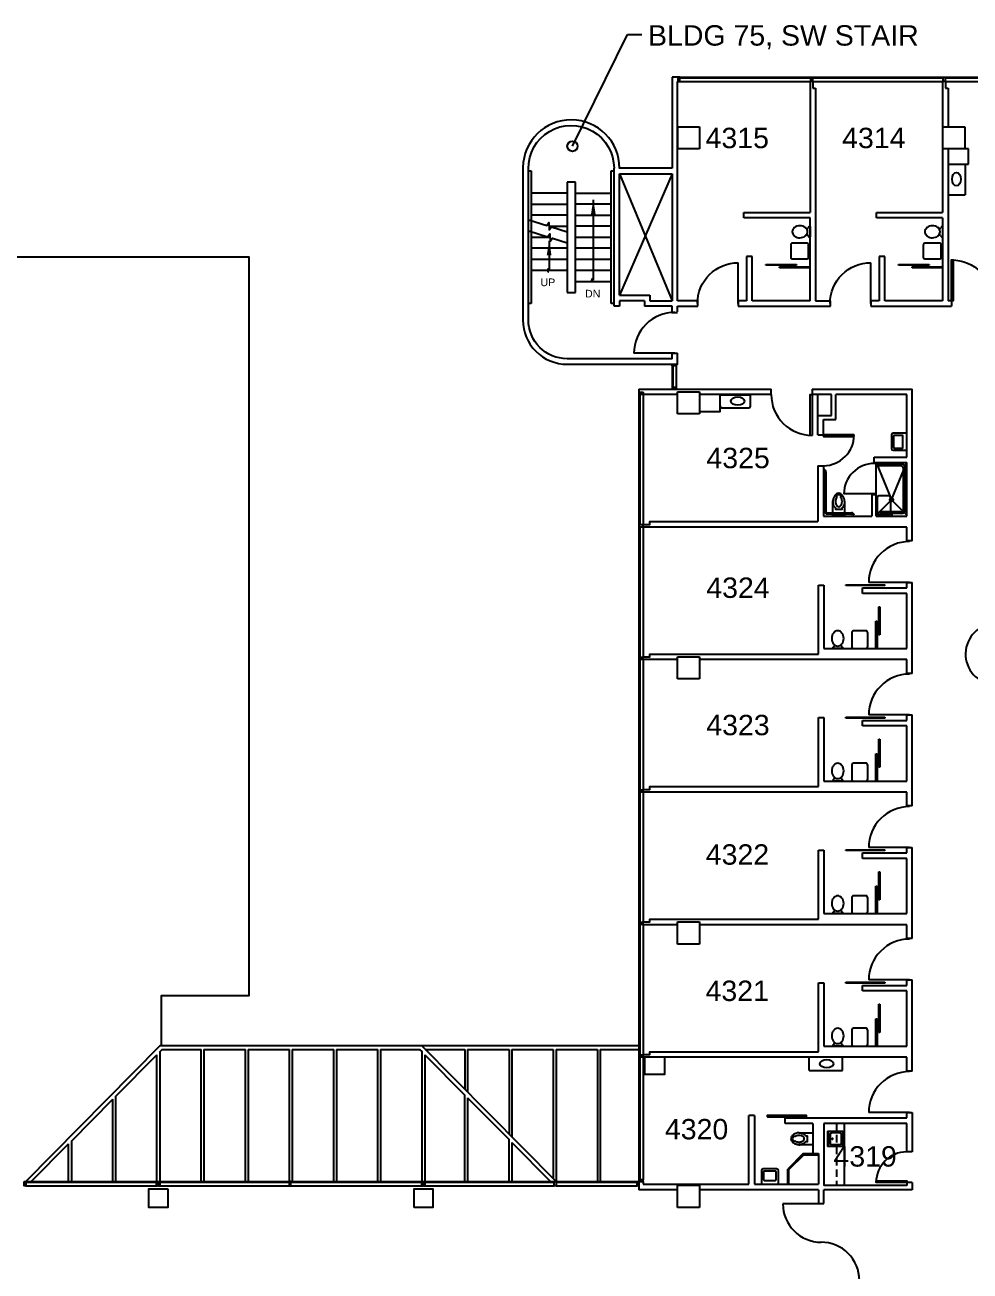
# Model space of a CAD drawing. Extents: x 338 to 7662, y 1527 to 4803.
# Drawn here: x 3878 to 4990, y 3336 to 4803 of the extents above; entities that cross this region are included whole.
import ezdxf

# ---------------------------------------------------------------- set-up
doc = ezdxf.new("R2010")
doc.units = 0
doc.header["$LTSCALE"] = 96
doc.header["$MEASUREMENT"] = 0
doc.linetypes.add('HIDDEN2', pattern=[0.1875, 0.125, -0.0625])
doc.layers.get('0').update_dxf_attribs({"linetype": 'CONTINUOUS'})
for name, color, linetype in [('A-ANNO-TEXT', 4, 'CONTINUOUS'), ('A-ANNO-TEXT-STAIR', 4, 'CONTINUOUS'), ('A-ANNO-TX192', 4, 'CONTINUOUS'), ('A-COLS', 5, 'CONTINUOUS'), ('A-DOOR', 2, 'CONTINUOUS'), ('A-FLOR-CASE', 3, 'CONTINUOUS'), ('A-FLOR-CASE-UPPR', 3, 'HIDDEN2'), ('A-FLOR-PFIX', 2, 'CONTINUOUS'), ('A-FLOR-STRS', 2, 'CONTINUOUS'), ('A-GLAZ', 2, 'CONTINUOUS'), ('A-GLAZ-SILL', 1, 'CONTINUOUS'), ('A-ROOF-LEVL-FINE', 1, 'CONTINUOUS'), ('A-ROOF-LEVL-MED', 2, 'CONTINUOUS'), ('A-SHFT', 1, 'CONTINUOUS'), ('A-WALL-FULL', 6, 'CONTINUOUS')]:
    doc.layers.add(name, color=color, linetype=linetype)
doc.styles.add('ARIAL', font='arial.ttf')
doc.styles.get("Standard").update_dxf_attribs({"font": 'SIMPLEX'})
doc.dimstyles.new('DIM-96', dxfattribs={"dimscale": 96, "dimtxt": 0.18, "dimasz": 0.18, "dimexe": 0.18, "dimexo": 0.0625, "dimgap": 0.09, "dimtad": 0, "dimtih": 1, "dimtoh": 1, "dimdec": 4, "dimzin": 0, "dimdsep": 46, "dimlunit": 4, "dimtxsty": 'Standard', "dimcen": 0.09, "dimadec": 0, "dimazin": 0, "dimtfac": 1, "dimtdec": 4, "dimtofl": 0, "dimtmove": 2, "dimatfit": 3, "dimfxl": 1, "dimtolj": 1, "dimtzin": 0, "dimarcsym": 0})
doc.dimstyles.new('DIM1-4', dxfattribs={"dimscale": 48, "dimtxt": 0.09375, "dimasz": 0.125, "dimexe": 0.125, "dimexo": 0.09375, "dimgap": 0.046875, "dimtad": 1, "dimdec": 4, "dimzin": 7, "dimdsep": 46, "dimlunit": 4, "dimtxsty": 'Standard', "dimblk": 'TICK', "dimcen": 2.25, "dimdle": 1.5, "dimadec": 0, "dimazin": 0, "dimtfac": 1, "dimtdec": 4, "dimtix": 1, "dimtofl": 0, "dimtmove": 2, "dimatfit": 3, "dimldrblk": 'TICK', "dimfxl": 1, "dimtolj": 1, "dimtzin": 0, "dimarcsym": 0})

# ---------------------------------------------------------------- blocks, each defined once
blk = doc.blocks.new('SHOWERHEAD')
for p, q in [((1.9, 0.5), (0, 0.5)), ((1.9, -0.5), (0, -0.5))]:
    blk.add_line(p, q)
at = {"flags": 128}
blk.add_lwpolyline([(1, 0), (4, -1.7), (4, 1.7)], close=True, dxfattribs=at)
blk = doc.blocks.new('TOILET1')
for p, q in [((6.5, -1.5), (6.5, 0)), ((8, -1.5), (8, 0)), ((1.5, -4.5), (1.5, -33)), ((3, -4.5), (3, -33)), ((51, -1.5), (4.5, -1.5)), ((51, -3), (4.5, -3))]:
    blk.add_line(p, q)
at = {"linetype": 'Continuous'}
for p, q in [((21.1, -20.5), (21.1, -20.5)), ((23.8, -21.6), (23.8, -21.6))]:
    blk.add_line(p, q, dxfattribs=at)
for points in [[(16.4, -24.9, -0.022673), (14.9, -25), (0, -25), (0, -21), (0, -18), (0, -15), (0, -11), (14.9, -11)], [(16.2, -24.9, -0.074934), (12.6, -24.4, -0.085426), (9.7, -22.9, -0.066386), (8.3, -21.6), (6.7, -21.6), (6.7, -14.6), (8.3, -14.6, -0.066386), (9.7, -13.2, -0.085426), (12.6, -11.7, -0.111314), (18, -11.3)], [(23.7, -14, -0.562484), (23.5, -14.8), (21.3, -15.6, -0.238976), (20.9, -15.5, 0.08035), (19, -14.6, 0.074934), (16.2, -14.2, 0.074934), (13.4, -14.6, 0.085426), (11.5, -15.6, 0.066386), (10.6, -16.4, 0.330534), (10.6, -19.7, 0.066386), (11.5, -20.5, 0.085426), (13.4, -21.5, 0.074934), (16.2, -21.9, 0.074934), (19, -21.5, 0.08035), (20.9, -20.6, -0.238976), (21.3, -20.5), (23.5, -21.3, -0.549653), (23.7, -22.1)], [(25.8, -18, 0.143932), (25, -15.5, 0.107177), (22.6, -13.1, 0.077997), (19.2, -11.6, 0.065232), (14.9, -11)], [(22.7, -21, 0.063273), (23.8, -19.7, 0.143932), (24.2, -18)], [(24.2, -18, 0.143932), (23.8, -16.3, 0.059203), (22.8, -15.1)], [(23.7, -22, 0.06085), (25, -20.5, 0.143932), (25.8, -18)]]:
    blk.add_lwpolyline(points, format="xyb", dxfattribs=at)
for centre, radius, start, end in [((51, 0), 1.5, 270, 0), ((51, 0), 3, 270, 0), ((4.5, -4.5), 3, 90, 180), ((4.5, -4.5), 1.5, 90, 180), ((0, -33), 1.5, 270, 0), ((0, -33), 3, 270, 0)]:
    blk.add_arc(centre, radius, start, end)
for centre, radius, start, end in [((16.2, -12.6), 12.4, 270, 287.1416), ((17, -15.3), 9.56, 287.1416, 306.6725), ((18.3, -17), 7.43, 306.6725, 316.5742)]:
    blk.add_arc(centre, radius, start, end, dxfattribs=at)
blk = doc.blocks.new('LAV')
for p, q in [((-18, -10), (-18, -26)), ((0, -8), (-16, -8)), ((-15.5, -11.5), (-15.5, -24.5)), ((-5.5, -10.5), (-14.5, -10.5)), ((-4.5, -24.5), (-4.5, -11.5)), ((0, -28), (0, -8)), ((-16, -28), (0, -28)), ((-14.5, -25.5), (-5.5, -25.5))]:
    blk.add_line(p, q)
for centre, radius, start, end in [((-16, -10), 2, 90, 180), ((-14.5, -11.5), 1, 90, 180), ((-5.5, -11.5), 1, 0, 90), ((-16, -26), 2, 180, 270), ((-14.5, -24.5), 1, 180, 270), ((-5.5, -24.5), 1, 270, 0)]:
    blk.add_arc(centre, radius, start, end)
blk = doc.blocks.new('A$C28ED7DE1')
blk.add_lwpolyline([(32.6, 0), (32.6, 36), (34.6, 36), (34.6, 0)], close=True)
blk.add_arc((35.9, 35.9), 36.1, 92.1071, 264.7095)
blk = doc.blocks.new('SINK4')
at = {"linetype": 'Continuous'}
for points in [[(20.1, 0), (20.1, 20), (0, 20), (0, 0)], [(20.1, 1), (0, 1)], [(20.1, 0), (0, 0)]]:
    blk.add_lwpolyline(points, dxfattribs=at)
blk.add_lwpolyline([(4, 4), (16.1, 4, 0.414214), (18.1, 6), (18.1, 16, 0.414214), (16.1, 18), (4, 18, 0.414214), (2, 16), (2, 6, 0.414214)], format="xyb", close=True, dxfattribs=at)
for radius in [0.625, 0.5]:
    blk.add_circle((9.9, 6.9), radius)
blk = doc.blocks.new('endglaz')
blk.add_line((0, -4), (154, -4))
blk.add_lwpolyline([(156, -5), (156, 0), (154, 0), (154, -5)], close=True)
at = {"layer": 'A-GLAZ-SILL'}
for p, q in [((0, 0), (154, 0)), ((0, -5), (154, -5))]:
    blk.add_line(p, q, dxfattribs=at)
blk = doc.blocks.new('TICK')
at = {"linetype": 'Continuous'}
blk.add_line((0.99, 0), (-0.99, 0), dxfattribs=at)
at = {"color": 11}
blk.add_line((-0.22, -0.22), (0.22, 0.22), dxfattribs=at)
blk = doc.blocks.new('*U37')
for p, q in [((0, 0), (0, 6)), ((48, 0), (48, 6))]:
    blk.add_line(p, q)
blk.add_lwpolyline([(0, 0), (0, -48), (1.75, -48), (1.75, 0)], close=True)
blk.add_arc((0, 0), 48, 270, 0)

msp = doc.modelspace()

# ---------------------------------------------------------------- linework, layer by layer
at = {"layer": 'A-ANNO-TEXT', "linetype": 'Continuous'}
for points in [[(4470.88266, 4573.38226), (4492.00766, 4566.88226), (4494.65332, 4570.3801), (4495.09668, 4561.6199), (4497.74234, 4565.11774), (4516, 4559.5)], [(4470.88394, 4560.38641), (4493.12827, 4553.50674), (4495.77899, 4557.00076), (4496.20967, 4548.23992), (4498.86039, 4551.73393), (4516, 4546.43304)]]:
    msp.add_lwpolyline(points, dxfattribs=at)
at = {"layer": 'A-ANNO-TEXT', "const_width": 3}
for points in [[(4494.875, 4515.5, 1), (4494.875, 4512.5, 1)], [(4546.875, 4504, 1), (4546.875, 4501, 1)]]:
    msp.add_lwpolyline(points, format="xyb", dxfattribs=at)
at = {"layer": 'A-COLS'}
for p, q in [((4646, 4683), (4672, 4683)), ((4646, 4683), (4646, 4657)), ((4672, 4683), (4672, 4657)), ((4958, 4683), (4958, 4657)), ((4958, 4683), (4984, 4683)), ((4984, 4683), (4984, 4657)), ((4672, 4657), (4646, 4657)), ((4984, 4657), (4958, 4657)), ((4646, 4345), (4646, 4371)), ((4646, 4371), (4672, 4371)), ((4672, 4371), (4672, 4345)), ((4672, 4345), (4646, 4345)), ((4646, 4033), (4646, 4059)), ((4646, 4059), (4672, 4059)), ((4672, 4059), (4672, 4033)), ((4672, 4033), (4646, 4033)), ((4646, 3747), (4672, 3747)), ((4646, 3721), (4646, 3747)), ((4672, 3747), (4672, 3721)), ((4672, 3721), (4646, 3721)), ((4646, 3437), (4672, 3437)), ((4646, 3411), (4646, 3437)), ((4672, 3437), (4672, 3411)), ((4672, 3411), (4646, 3411))]:
    msp.add_line(p, q, dxfattribs=at)
for points in [[(4046, 3433), (4046, 3411), (4024, 3411), (4024, 3433)], [(4336, 3411), (4336, 3433), (4358, 3433), (4358, 3411)]]:
    msp.add_lwpolyline(points, close=True, dxfattribs=at)
at = {"layer": 'A-DOOR'}
for p, q in [((4717.5, 4475), (4717.5, 4523)), ((4750, 4521), (4786, 4521)), ((4750, 4520), (4750, 4521)), ((4786, 4520), (4750, 4520)), ((4786, 4521), (4786, 4520)), ((4873.5, 4475), (4873.5, 4523)), ((4906, 4520), (4906, 4521)), ((4906, 4521), (4942, 4521)), ((4942, 4520), (4906, 4520)), ((4942, 4521), (4942, 4520)), ((4766, 4517), (4766, 4518)), ((4766, 4518), (4802, 4518)), ((4802, 4517), (4766, 4517)), ((4922, 4518), (4958, 4518)), ((4922, 4517), (4922, 4518)), ((4958, 4517), (4922, 4517)), ((4642.75, 4416.5), (4594.75, 4416.5)), ((4844, 4143), (4844, 4144)), ((4844, 4144), (4890, 4144)), ((4890, 4143), (4844, 4143)), ((4919, 4146.75), (4871, 4146.75)), ((4890, 4144), (4890, 4143)), ((4882.739, 4118), (4884, 4118)), ((4882.739, 4084.9944), (4882.739, 4118)), ((4884, 4118), (4884, 4085)), ((4879.47417, 4101), (4881, 4101)), ((4879.47417, 4068.75), (4879.47417, 4101)), ((4881, 4101), (4881, 4068.75)), ((4884, 4085), (4882.739, 4084.9944)), ((4881, 4068.75), (4879.47417, 4068.75)), ((4919, 3990.75), (4871, 3990.75)), ((4844, 3987), (4844, 3988)), ((4844, 3988), (4890, 3988)), ((4890, 3987), (4844, 3987)), ((4890, 3988), (4890, 3987)), ((4882.739, 3962), (4884, 3962)), ((4882.739, 3928.9944), (4882.739, 3962)), ((4884, 3962), (4884, 3929)), ((4879.47417, 3945), (4881, 3945)), ((4879.47417, 3912.75), (4879.47417, 3945)), ((4881, 3945), (4881, 3912.75)), ((4884, 3929), (4882.739, 3928.9944)), ((4881, 3912.75), (4879.47417, 3912.75)), ((4844, 3831), (4844, 3832)), ((4844, 3832), (4890, 3832)), ((4890, 3831), (4844, 3831)), ((4919, 3834.75), (4871, 3834.75)), ((4890, 3832), (4890, 3831)), ((4882.739, 3806), (4884, 3806)), ((4882.739, 3772.9944), (4882.739, 3806)), ((4884, 3806), (4884, 3773)), ((4879.47417, 3789), (4881, 3789)), ((4879.47417, 3756.75), (4879.47417, 3789)), ((4881, 3789), (4881, 3756.75)), ((4884, 3773), (4882.739, 3772.9944)), ((4881, 3756.75), (4879.47417, 3756.75)), ((4844, 3675), (4844, 3676)), ((4844, 3676), (4890, 3676)), ((4890, 3675), (4844, 3675)), ((4919, 3678.75), (4871, 3678.75)), ((4890, 3676), (4890, 3675)), ((4882.739, 3650), (4884, 3650)), ((4882.739, 3616.9944), (4882.739, 3650)), ((4884, 3650), (4884, 3617)), ((4879.47417, 3633), (4881, 3633)), ((4879.47417, 3600.75), (4879.47417, 3633)), ((4881, 3633), (4881, 3600.75)), ((4884, 3617), (4882.739, 3616.9944)), ((4881, 3600.75), (4879.47417, 3600.75)), ((4919, 3522.75), (4871, 3522.75)), ((4815, 3415), (4770, 3415))]:
    msp.add_line(p, q, dxfattribs=at)
for points in [[(4802.25, 4319.75), (4802.25, 4367.75), (4804.25, 4367.75), (4804.25, 4319.75)], [(4853.75, 4320.3125), (4817.75, 4320.3125), (4817.75, 4318.3125), (4853.75, 4318.3125)]]:
    msp.add_lwpolyline(points, dxfattribs=at)
for points in [[(4751.6115, 3517.50113), (4797.6115, 3517.50113), (4797.6115, 3519.00113), (4751.6115, 3519.00113)], [(4915.75, 3440.25), (4879.75, 3440.25), (4879.75, 3442.25), (4915.75, 3442.25)]]:
    msp.add_lwpolyline(points, close=True, dxfattribs=at)
for centre, radius, start, end in [((4817.48214, 4320.2669), 36.26789, 270.42317439, 0.07203237), ((4915.75, 3440.25), 36, 90, 180)]:
    msp.add_arc(centre, radius, start, end, dxfattribs=at)
at = {"layer": 'A-DOOR', "extrusion": (0, 0, -1)}
for centre in [(4717.5, 4475), (4873.5, 4475)]:
    msp.add_ellipse(centre, major_axis=(-33.94113, 33.94113), ratio=1, start_param=5.4977871438, end_param=7.0685834706, dxfattribs=at)
at = {"layer": 'A-DOOR'}
for centre, major_axis, start_param, end_param in [((4642.75, 4416.5), (33.94113, 33.94113), 0.7853981634, 2.3561944902), ((4804.25, 4367.75), (33.94113, 33.94113), 2.3561944902, 3.926990817), ((4919, 4146.75), (33.94113, 33.94113), 0.7853981634, 2.3561944902), ((4919, 3990.75), (33.94113, 33.94113), 0.7853981634, 2.3561944902), ((4919, 3834.75), (33.94113, 33.94113), 0.7853981634, 2.3561944902), ((4919, 3678.75), (33.94113, 33.94113), 0.7853981634, 2.3561944902), ((4919, 3522.75), (33.94113, 33.94113), 0.7853981634, 2.3561944902), ((4815, 3415), (31.81981, 31.81981), 2.3561944902, 3.926990817), ((4815, 3325), (31.81981, 31.81981), 5.4977871438, 7.0685834706)]:
    msp.add_ellipse(centre, major_axis=major_axis, ratio=1, start_param=start_param, end_param=end_param, dxfattribs=at)
at = {"layer": 'A-FLOR-CASE'}
for p, q in [((4988.5, 4657), (4964.5, 4657)), ((4988.5, 4639), (4988.5, 4657)), ((4964.5, 4639), (4988.5, 4639)), ((4984.5, 4639), (4984.5, 4603)), ((4964.5, 4603), (4984.5, 4603)), ((4732, 4367), (4696, 4367)), ((4732, 4354.25), (4732, 4367.75)), ((4811.25, 4343.3125), (4811.25, 4367.75)), ((4698, 4352.25), (4730, 4352.25)), ((4800.77505, 3572.25), (4800.77505, 3587.75)), ((4840.02505, 3572.25), (4840.02505, 3587.75)), ((4800.77505, 3572.25), (4840.02505, 3572.25)), ((4842.25, 3509.75), (4842.25, 3436.75))]:
    msp.add_line(p, q, dxfattribs=at)
for points in [[(4672, 4347.75), (4696, 4347.75), (4696, 4367.75), (4672, 4367.75)], [(4607, 3567.75), (4631, 3567.75), (4631, 3587.75), (4607, 3587.75)]]:
    msp.add_lwpolyline(points, close=True, dxfattribs=at)
for centre, start, end in [((4698, 4354.25), 180, 270), ((4730, 4354.25), 270, 0)]:
    msp.add_arc(centre, 2, start, end, dxfattribs=at)
at = {"layer": 'A-FLOR-CASE-UPPR', "ltscale": 0.75}
msp.add_line((4833.25, 3509.75), (4833.25, 3436.75), dxfattribs=at)
at = {"layer": 'A-FLOR-PFIX'}
for p, q in [((4802, 4565.5), (4802, 4553.5)), ((4958, 4565.5), (4958, 4553.5)), ((4779.25, 4544.25), (4779.25, 4529.25)), ((4797.625, 4546.125), (4781.875, 4546.125)), ((4800.25, 4529.25), (4800.25, 4544.25)), ((4935.25, 4544.25), (4935.25, 4529.25)), ((4953.625, 4546.125), (4937.875, 4546.125)), ((4956.25, 4529.25), (4956.25, 4544.25)), ((4781.875, 4527.375), (4797.625, 4527.375)), ((4937.875, 4527.375), (4953.625, 4527.375)), ((4877.75, 4286.75), (4877.75, 4287.75)), ((4879.75, 4286.75), (4877.75, 4286.75)), ((4879.75, 4287.75), (4897.75, 4243.75)), ((4879.75, 4249.75), (4879.75, 4287.75)), ((4909.75, 4285.75), (4883.35173, 4285.75)), ((4908.75, 4283.75), (4883.35173, 4283.75)), ((4897.75, 4243.75), (4915.75, 4287.75)), ((4911.75, 4232.75), (4911.75, 4280.75)), ((4913.75, 4231.75), (4913.75, 4281.75)), ((4879.75, 4250.75), (4841.75, 4250.75)), ((4877.75, 4250.75), (4877.75, 4249.75)), ((4897.75, 4243.75), (4879.75, 4225.75)), ((4880.75, 4246.52421), (4880.75, 4228.75)), ((4894.75, 4248.52421), (4882.75, 4248.52421)), ((4896.75, 4246.52421), (4896.75, 4228.75)), ((4897.75, 4243.75), (4915.75, 4225.75)), ((4882.75, 4226.75), (4894.75, 4226.75)), ((4908.75, 4229.75), (4885.72031, 4229.75)), ((4909.75, 4227.75), (4885.72031, 4227.75)), ((4851.125, 4087.125), (4851.125, 4071.375)), ((4868, 4089.75), (4853, 4089.75)), ((4869.875, 4071.375), (4869.875, 4087.125)), ((4840.5, 4068.75), (4828.5, 4068.75)), ((4853, 4068.75), (4868, 4068.75)), ((4868, 3933.75), (4853, 3933.75)), ((4851.125, 3931.125), (4851.125, 3915.375)), ((4869.875, 3915.375), (4869.875, 3931.125)), ((4840.5, 3912.75), (4828.5, 3912.75)), ((4853, 3912.75), (4868, 3912.75)), ((4851.125, 3775.125), (4851.125, 3759.375)), ((4868, 3777.75), (4853, 3777.75)), ((4869.875, 3759.375), (4869.875, 3775.125)), ((4840.5, 3756.75), (4828.5, 3756.75)), ((4853, 3756.75), (4868, 3756.75)), ((4851.125, 3619.125), (4851.125, 3603.375)), ((4868, 3621.75), (4853, 3621.75)), ((4869.875, 3603.375), (4869.875, 3619.125)), ((4840.5, 3600.75), (4828.5, 3600.75)), ((4853, 3600.75), (4868, 3600.75)), ((4793.97019, 3474.25), (4775.75, 3456.02981)), ((4794.49251, 3472.989), (4777.011, 3455.50749)), ((4793.97019, 3474.25), (4811.75, 3474.25)), ((4794.49251, 3472.989), (4811.75, 3472.989)), ((4775.75, 3438.25), (4775.75, 3456.02981)), ((4777.011, 3438.25), (4777.011, 3455.50749))]:
    msp.add_line(p, q, dxfattribs=at)
for points in [[(4781.50194, 3495.77397, 0.06085), (4780.23452, 3494.24876, 0.143932), (4779.5, 3491.75)], [(4779.5, 3491.75, 0.143932), (4780.23452, 3489.25124, 0.107177), (4782.68521, 3486.80025, 0.077997), (4786.03752, 3485.3183, 0.065232), (4790.375, 3484.75)], [(4782.57799, 3494.72649, 0.063273), (4781.49591, 3493.43704, 0.143932), (4781, 3491.75)], [(4781, 3491.75, 0.143932), (4781.49591, 3490.06296, 0.059203), (4782.49906, 3488.84768)], [(4781.52762, 3487.7585, -0.562484), (4781.72047, 3488.59104), (4783.94963, 3489.32584, -0.238976), (4784.39664, 3489.25794, 0.08035), (4786.2738, 3488.32899, 0.074934), (4789.03879, 3487.91227, 0.074934), (4791.80378, 3488.32899, 0.085426), (4793.78781, 3489.33586, 0.066386), (4794.62573, 3490.15266, 0.330534), (4794.62573, 3493.44754, 0.066386), (4793.78781, 3494.26434, 0.085426), (4791.80378, 3495.2712, 0.074934), (4789.03879, 3495.68793, 0.074934), (4786.2738, 3495.2712, 0.08035), (4784.39664, 3494.34225, -0.238976), (4783.94963, 3494.27436), (4781.74651, 3495.00058, -0.549653), (4781.5399, 3495.81915)], [(4789.03879, 3498.68793, -0.074934), (4792.68799, 3498.13794, -0.085426), (4795.57953, 3496.67053, -0.066386), (4796.9854, 3495.3001), (4798.53879, 3495.3001), (4798.53879, 3488.3001), (4796.9854, 3488.3001, -0.066386), (4795.57953, 3486.92967, -0.085426), (4792.68799, 3485.46226, -0.111314), (4787.25894, 3485.04087)], [(4788.8504, 3498.68083, -0.022673), (4790.375, 3498.75), (4805.25, 3498.75), (4805.25, 3484.75), (4790.375, 3484.75)]]:
    msp.add_lwpolyline(points, format="xyb", dxfattribs=at)
for centre, radius in [((4883.35173, 4284.75), 1), ((4897.75, 4243.75), 2), ((4885.72031, 4228.75), 1)]:
    msp.add_circle(centre, radius, dxfattribs=at)
for centre, radius, start, end in [((4786.61308, 4559.5), 5.61308, 152.21665329, 207.78334671), ((4788.24574, 4558.6398), 7.45848, 128.17371132, 152.21665329), ((4789.30763, 4557.28911), 9.17661, 108.03764803, 128.17371132), ((4790, 4555.16295), 11.41267, 71.96235197, 108.03764803), ((4790.69237, 4557.28911), 9.17661, 51.82628868, 71.96235197), ((4791.75426, 4558.6398), 7.45848, 27.78334671, 51.82628868), ((4798.30469, 4565.19531), 1.83236, 224.34401739, 337.69959954), ((4793.38692, 4559.5), 5.61308, 332.21665329, 27.78333614), ((4801.5, 4564), 1.58114, 71.56505118, 161.56505118), ((4942.61308, 4559.5), 5.61308, 152.21665329, 207.78334671), ((4944.24574, 4558.6398), 7.45848, 128.17371132, 152.21665329), ((4945.30763, 4557.28911), 9.17661, 108.03764803, 128.17371132), ((4946, 4555.16295), 11.41267, 71.96235197, 108.03764803), ((4946.69237, 4557.28911), 9.17661, 51.82628868, 71.96235197), ((4947.75426, 4558.6398), 7.45848, 27.78334671, 51.82628868), ((4954.30469, 4565.19531), 1.83236, 224.34401739, 337.69959954), ((4949.38692, 4559.5), 5.61308, 332.21665329, 27.78333614), ((4957.5, 4564), 1.58114, 71.56505118, 161.56505118), ((4788.24574, 4560.3602), 7.45848, 207.78334671, 231.82628868), ((4789.87768, 4562.43599), 10.09896, 231.82628868, 251.96235197), ((4789.4408, 4561.0944), 8.68803, 251.96235197, 273.69039014), ((4790, 4563.83705), 11.41267, 270, 288.03764803), ((4790.69237, 4561.71089), 9.17661, 288.03764803, 308.17371132), ((4791.75426, 4560.3602), 7.45848, 308.17371132, 332.21665329), ((4798.33348, 4553.83348), 1.79486, 21.79875016, 138.25712795), ((4801.5, 4555), 1.58114, 198.43494882, 288.43494882), ((4944.24574, 4560.3602), 7.45848, 207.78334671, 231.82628868), ((4945.87768, 4562.43599), 10.09896, 231.82628868, 251.96235197), ((4945.4408, 4561.0944), 8.68803, 251.96235197, 273.69039014), ((4946, 4563.83705), 11.41267, 270, 288.03764803), ((4946.69237, 4561.71089), 9.17661, 288.03764803, 308.17371132), ((4947.75426, 4560.3602), 7.45848, 308.17371132, 332.21665329), ((4954.33348, 4553.83348), 1.79486, 21.79875016, 138.25712795), ((4957.5, 4555), 1.58114, 198.43494882, 288.43494882), ((4877.75, 4250.75), 36, 90, 180), ((4908.75, 4280.75), 3, 0, 90), ((4909.75, 4281.75), 4, 0, 90), ((4882.75, 4246.52421), 2, 90, 180), ((4894.75, 4246.52421), 2, 0, 90), ((4882.75, 4228.75), 2, 180, 270), ((4894.75, 4228.75), 2, 270, 0), ((4908.75, 4232.75), 3, 270, 0), ((4909.75, 4231.75), 4, 270, 0), ((4836.0944, 4081.3092), 8.68803, 161.96235197, 183.69039014), ((4838.83705, 4080.75), 11.41267, 180, 198.03764803), ((4837.43599, 4080.87232), 10.09896, 141.82628868, 161.96235197), ((4835.3602, 4082.50426), 7.45848, 117.78334671, 141.82628868), ((4834.5, 4084.13692), 5.61308, 62.21665329, 117.78334671), ((4833.6398, 4082.50426), 7.45848, 38.17371132, 62.21665329), ((4832.28911, 4081.44237), 9.17661, 18.03764803, 38.17371132), ((4830.16295, 4080.75), 11.41267, 341.96235197, 18.03761052), ((4836.71089, 4080.05763), 9.17661, 198.03764803, 218.17371132), ((4830, 4069.25), 1.58114, 108.43494882, 198.43494882), ((4835.3602, 4078.99574), 7.45848, 218.17371132, 242.21665329), ((4828.83348, 4072.41652), 1.79486, 291.79875016, 48.25712795), ((4834.5, 4077.36308), 5.61308, 242.21665329, 297.78334671), ((4833.6398, 4078.99574), 7.45848, 297.78334671, 321.82628868), ((4840.19531, 4072.44531), 1.83236, 134.34401739, 247.69959954), ((4839, 4069.25), 1.58114, 341.56505118, 71.56505118), ((4832.28911, 4080.05763), 9.17661, 321.82628868, 341.96235197), ((4835.3602, 3926.50426), 7.45848, 117.78334671, 141.82628868), ((4834.5, 3928.13692), 5.61308, 62.21665329, 117.78334671), ((4833.6398, 3926.50426), 7.45848, 38.17371132, 62.21665329), ((4836.0944, 3925.3092), 8.68803, 161.96235197, 183.69039014), ((4838.83705, 3924.75), 11.41267, 180, 198.03764803), ((4837.43599, 3924.87232), 10.09896, 141.82628868, 161.96235197), ((4836.71089, 3924.05763), 9.17661, 198.03764803, 218.17371132), ((4835.3602, 3922.99574), 7.45848, 218.17371132, 242.21665329), ((4828.83348, 3916.41652), 1.79486, 291.79875016, 48.25712795), ((4833.6398, 3922.99574), 7.45848, 297.78334671, 321.82628868), ((4840.19531, 3916.44531), 1.83236, 134.34401739, 247.69959954), ((4832.28911, 3925.44237), 9.17661, 18.03764803, 38.17371132), ((4832.28911, 3924.05763), 9.17661, 321.82628868, 341.96235197), ((4830.16295, 3924.75), 11.41267, 341.96235197, 18.03761052), ((4830, 3913.25), 1.58114, 108.43494882, 198.43494882), ((4834.5, 3921.36308), 5.61308, 242.21665329, 297.78334671), ((4839, 3913.25), 1.58114, 341.56505118, 71.56505118), ((4836.0944, 3769.3092), 8.68803, 161.96235197, 183.69039014), ((4837.43599, 3768.87232), 10.09896, 141.82628868, 161.96235197), ((4835.3602, 3770.50426), 7.45848, 117.78334671, 141.82628868), ((4834.5, 3772.13692), 5.61308, 62.21665329, 117.78334671), ((4833.6398, 3770.50426), 7.45848, 38.17371132, 62.21665329), ((4832.28911, 3769.44237), 9.17661, 18.03764803, 38.17371132), ((4830.16295, 3768.75), 11.41267, 341.96235197, 18.03761052), ((4838.83705, 3768.75), 11.41267, 180, 198.03764803), ((4836.71089, 3768.05763), 9.17661, 198.03764803, 218.17371132), ((4830, 3757.25), 1.58114, 108.43494882, 198.43494882), ((4835.3602, 3766.99574), 7.45848, 218.17371132, 242.21665329), ((4828.83348, 3760.41652), 1.79486, 291.79875016, 48.25712795), ((4834.5, 3765.36308), 5.61308, 242.21665329, 297.78334671), ((4833.6398, 3766.99574), 7.45848, 297.78334671, 321.82628868), ((4840.19531, 3760.44531), 1.83236, 134.34401739, 247.69959954), ((4839, 3757.25), 1.58114, 341.56505118, 71.56505118), ((4832.28911, 3768.05763), 9.17661, 321.82628868, 341.96235197), ((4836.0944, 3613.3092), 8.68803, 161.96235197, 183.69039014), ((4838.83705, 3612.75), 11.41267, 180, 198.03764803), ((4837.43599, 3612.87232), 10.09896, 141.82628868, 161.96235197), ((4836.71089, 3612.05763), 9.17661, 198.03764803, 218.17371132), ((4835.3602, 3614.50426), 7.45848, 117.78334671, 141.82628868), ((4834.5, 3616.13692), 5.61308, 62.21665329, 117.78334671), ((4833.6398, 3614.50426), 7.45848, 38.17371132, 62.21665329), ((4832.28911, 3613.44237), 9.17661, 18.03764803, 38.17371132), ((4832.28911, 3612.05763), 9.17661, 321.82628868, 341.96235197), ((4830.16295, 3612.75), 11.41267, 341.96235197, 18.03761052), ((4830, 3601.25), 1.58114, 108.43494882, 198.43494882), ((4835.3602, 3610.99574), 7.45848, 218.17371132, 242.21665329), ((4828.83348, 3604.41652), 1.79486, 291.79875016, 48.25712795), ((4834.5, 3609.36308), 5.61308, 242.21665329, 297.78334671), ((4833.6398, 3610.99574), 7.45848, 297.78334671, 321.82628868), ((4840.19531, 3604.44531), 1.83236, 134.34401739, 247.69959954), ((4839, 3601.25), 1.58114, 341.56505118, 71.56505118), ((4786.93319, 3490.71437), 7.42606, 126.672481, 136.574161), ((4788.20686, 3489.00389), 9.55865, 107.141641, 126.672481), ((4789.03879, 3486.30664), 12.38129, 90, 107.141641)]:
    msp.add_arc(centre, radius, start, end, dxfattribs=at)
for centre, major_axis, ratio, start_param, end_param in [((4974.25, 4621.33933), (0, 8), 0.65625, 3.1415926536, 9.4247779608), ((4781.875, 4544.25), (2.625, 0), 0.7142857143, 1.5707963268, 3.1415926536), ((4797.625, 4544.25), (2.625, 0), 0.7142857143, 6.2831853072, 7.853981634), ((4937.875, 4544.25), (2.625, 0), 0.7142857143, 1.5707963268, 3.1415926536), ((4953.625, 4544.25), (2.625, 0), 0.7142857143, 6.2831853072, 7.853981634), ((4781.875, 4529.25), (2.625, 0), 0.7142857143, 3.1415926536, 4.7123889804), ((4797.625, 4529.25), (2.625, 0), 0.7142857143, 4.7123889804, 6.2831853072), ((4937.875, 4529.25), (2.625, 0), 0.7142857143, 3.1415926536, 4.7123889804), ((4953.625, 4529.25), (2.625, 0), 0.7142857143, 4.7123889804, 6.2831853072), ((4853, 4087.125), (0, 2.625), 0.7142857143, 0, 1.5707963268), ((4868, 4087.125), (0, 2.625), 0.7142857143, 4.7123889804, 6.2831853072), ((4853, 4071.375), (0, 2.625), 0.7142857143, 1.5707963268, 3.1415926536), ((4868, 4071.375), (0, 2.625), 0.7142857143, 3.1415926536, 4.7123889804), ((4853, 3931.125), (0, 2.625), 0.7142857143, 0, 1.5707963268), ((4868, 3931.125), (0, 2.625), 0.7142857143, 4.7123889804, 6.2831853072), ((4853, 3915.375), (0, 2.625), 0.7142857143, 1.5707963268, 3.1415926536), ((4868, 3915.375), (0, 2.625), 0.7142857143, 3.1415926536, 4.7123889804), ((4853, 3775.125), (0, 2.625), 0.7142857143, 0, 1.5707963268), ((4868, 3775.125), (0, 2.625), 0.7142857143, 4.7123889804, 6.2831853072), ((4853, 3759.375), (0, 2.625), 0.7142857143, 1.5707963268, 3.1415926536), ((4868, 3759.375), (0, 2.625), 0.7142857143, 3.1415926536, 4.7123889804), ((4853, 3619.125), (0, 2.625), 0.7142857143, 0, 1.5707963268), ((4868, 3619.125), (0, 2.625), 0.7142857143, 4.7123889804, 6.2831853072), ((4853, 3603.375), (0, 2.625), 0.7142857143, 1.5707963268, 3.1415926536), ((4868, 3603.375), (0, 2.625), 0.7142857143, 3.1415926536, 4.7123889804)]:
    msp.add_ellipse(centre, major_axis=major_axis, ratio=ratio, start_param=start_param, end_param=end_param, dxfattribs=at)
for centre in [(4716.81137, 4360.08783), (4821.58642, 3580.08783)]:
    msp.add_ellipse(centre, major_axis=(7.96962, 0), ratio=0.6144586052, dxfattribs=at)
at = {"layer": 'A-FLOR-STRS'}
for p, q in [((4470.5, 4631), (4473.75, 4631)), ((4473.75, 4631), (4473.75, 4475)), ((4568, 4475), (4568, 4631)), ((4568, 4631), (4571.25, 4631)), ((4516, 4605), (4473.75, 4605)), ((4473.75, 4592), (4516, 4592)), ((4525.75, 4605), (4568, 4605)), ((4568, 4592), (4525.75, 4592)), ((4516, 4579), (4473.75, 4579)), ((4525.75, 4579), (4568, 4579)), ((4494.875, 4566), (4516, 4566)), ((4568, 4566), (4525.75, 4566)), ((4473.75, 4553), (4494.875, 4553)), ((4525.75, 4553), (4568, 4553)), ((4516, 4540), (4473.75, 4540)), ((4568, 4540), (4525.75, 4540)), ((4473.75, 4527), (4516, 4527)), ((4525.75, 4527), (4568, 4527)), ((4516, 4514), (4473.75, 4514)), ((4568, 4514), (4525.75, 4514)), ((4525.75, 4501), (4568, 4501)), ((4473.75, 4475), (4470.5, 4475)), ((4571.25, 4475), (4568, 4475))]:
    msp.add_line(p, q, dxfattribs=at)
at = {"layer": 'A-GLAZ'}
for p, q in [((4640.5, 4401.5), (4640.5, 4376.25)), ((4601.5, 3588.25), (4601.5, 3443.5)), ((3879, 3440.5), (4033, 3440.5)), ((4035, 3440.5), (4189, 3440.5)), ((4191, 3440.5), (4345, 3440.5)), ((4347, 3440.5), (4501, 3440.5)), ((4503, 3440.5), (4598.5, 3440.5))]:
    msp.add_line(p, q, dxfattribs=at)
for points in [[(4646.75, 4736.5), (4648.75, 4736.5), (4648.75, 4741.5), (4646.75, 4741.5)], [(4639.5, 4403.5), (4644.5, 4403.5), (4644.5, 4401.5), (4639.5, 4401.5)], [(4639.5, 4374.25), (4644.5, 4374.25), (4644.5, 4376.25), (4639.5, 4376.25)], [(4600.5, 4368.25), (4605.5, 4368.25), (4605.5, 4370.25), (4600.5, 4370.25)], [(3877, 3441.5), (3879, 3441.5), (3879, 3436.5), (3877, 3436.5)], [(4035, 3436.5), (4033, 3436.5), (4033, 3441.5), (4035, 3441.5)], [(4189, 3436.5), (4191, 3436.5), (4191, 3441.5), (4189, 3441.5)], [(4347, 3436.5), (4345, 3436.5), (4345, 3441.5), (4347, 3441.5)], [(4503, 3436.5), (4501, 3436.5), (4501, 3441.5), (4503, 3441.5)]]:
    msp.add_lwpolyline(points, close=True, dxfattribs=at)
for points in [[(4600.5, 3443.5), (4600.5, 3436.5), (4598.5, 3436.5), (4598.5, 3441.5)], [(4598.5, 3441.5), (4605.5, 3441.5)], [(4605.5, 3441.5), (4605.5, 3443.5), (4600.5, 3443.5)]]:
    msp.add_lwpolyline(points, dxfattribs=at)
at = {"layer": 'A-GLAZ-SILL'}
for p, q in [((4639.5, 4401.5), (4639.5, 4376.25)), ((4644.5, 4403.5), (4644.5, 4374.25)), ((4600.5, 3588.25), (4600.5, 3443.5)), ((4605.5, 3588.25), (4605.5, 3443.5)), ((3879, 3441.5), (4033, 3441.5)), ((3879, 3436.5), (4033, 3436.5)), ((4035, 3441.5), (4189, 3441.5)), ((4035, 3436.5), (4189, 3436.5)), ((4191, 3441.5), (4345, 3441.5)), ((4191, 3436.5), (4345, 3436.5)), ((4347, 3441.5), (4501, 3441.5)), ((4347, 3436.5), (4501, 3436.5)), ((4503, 3441.5), (4598.5, 3441.5)), ((4503, 3436.5), (4598.5, 3436.5))]:
    msp.add_line(p, q, dxfattribs=at)
at = {"layer": 'A-ROOF-LEVL-FINE'}
for p, q in [((4344.68497, 3601.45261), (4600.5, 3601.45261)), ((4349.1389, 3596.95261), (4395.75, 3596.95261)), ((4395.75, 3596.95261), (4395.75, 3549.85938)), ((4399, 3596.95261), (4399, 3546.57576)), ((4399, 3596.95261), (4447.75, 3596.95261)), ((4447.75, 3596.95261), (4447.75, 3497.3215)), ((4451, 3596.95261), (4451, 3494.03788)), ((4451, 3596.95261), (4499.75, 3596.95261)), ((4499.75, 3596.95261), (4499.75, 3444.78362)), ((4503, 3596.95261), (4503, 3441.5)), ((4503, 3596.95261), (4551.75, 3596.95261)), ((4551.75, 3596.95261), (4551.75, 3441.5)), ((4555, 3596.95261), (4555, 3441.5)), ((4555, 3596.95261), (4600.5, 3596.95261))]:
    msp.add_line(p, q, dxfattribs=at)
msp.add_lwpolyline([(3675, 4494.5), (3675, 4530), (4141.60188, 4530), (4141.60188, 3660), (4038.18715, 3660), (4038.18715, 3601.45261)], dxfattribs=at)
at = {"layer": 'A-ROOF-LEVL-MED'}
for p, q in [((4036.625, 3593.97193), (4036.625, 3435)), ((4085.375, 3441.5), (4085.375, 3596.95261)), ((4088.625, 3596.95261), (4088.625, 3441.5)), ((4137.375, 3441.5), (4137.375, 3596.95261)), ((4140.625, 3596.95261), (4140.625, 3441.5)), ((4189.375, 3441.5), (4189.375, 3596.95261)), ((4192.625, 3596.95261), (4192.625, 3441.5)), ((4241.375, 3441.5), (4241.375, 3596.95261)), ((4244.625, 3596.95261), (4244.625, 3441.5)), ((4293.375, 3441.5), (4293.375, 3596.95261)), ((4296.625, 3596.95261), (4296.625, 3441.5)), ((4345.375, 3435), (4345.375, 3593.97193)), ((4033.375, 3435), (4033.375, 3590.69357)), ((4348.625, 3590.69357), (4348.625, 3435)), ((3981.375, 3441.5), (3981.375, 3538.23987)), ((3984.625, 3541.51823), (3984.625, 3441.5)), ((4395.75, 3440.98438), (4395.75, 3543.15741)), ((4399, 3539.87905), (4399, 3440.98438)), ((3929.375, 3441.5), (3929.375, 3485.78617)), ((3932.625, 3489.06452), (3932.625, 3441.5)), ((4447.75, 3441.5), (4447.75, 3490.7037)), ((4451, 3487.42535), (4451, 3441.5)), ((3880.625, 3441.5), (3929.375, 3441.5)), ((3932.625, 3441.5), (3981.375, 3441.5)), ((3984.625, 3441.5), (4033.375, 3441.5)), ((4036.625, 3441.5), (4085.375, 3441.5)), ((4088.625, 3441.5), (4137.375, 3441.5)), ((4140.625, 3441.5), (4189.375, 3441.5)), ((4192.625, 3441.5), (4241.375, 3441.5)), ((4244.625, 3441.5), (4293.375, 3441.5)), ((4296.625, 3441.5), (4345.375, 3441.5)), ((4348.625, 3441.5), (4397.375, 3441.5)), ((4400.625, 3441.5), (4449.375, 3441.5)), ((4452.625, 3441.5), (4501.375, 3441.5))]:
    msp.add_line(p, q, dxfattribs=at)
for points in [[(3879, 3441.5), (4037.31503, 3601.45261), (4344.68497, 3601.45261)], [(4036.625, 3593.97193), (4039.5799, 3596.95261), (4085.375, 3596.95261)], [(4088.625, 3596.95261), (4137.375, 3596.95261)], [(4140.625, 3596.95261), (4189.375, 3596.95261)], [(4192.625, 3596.95261), (4241.375, 3596.95261)], [(4244.625, 3596.95261), (4293.375, 3596.95261)], [(4296.625, 3596.95261), (4342.4201, 3596.95261), (4345.375, 3593.97193)], [(4503, 3441.5), (4344.68497, 3601.45261)], [(3984.625, 3541.51823), (4033.375, 3590.69357)], [(4348.625, 3590.69357), (4395.75, 3543.15741)], [(3932.625, 3489.06452), (3981.375, 3538.23987)], [(4399, 3539.87905), (4447.75, 3490.7037)], [(3885.47189, 3441.5), (3929.375, 3485.78617)], [(4451, 3487.42535), (4496.52811, 3441.5)]]:
    msp.add_lwpolyline(points, dxfattribs=at)
at = {"layer": 'A-SHFT'}
for p, q in [((4577.75, 4627.75), (4639.5, 4478.25)), ((4639.5, 4627.75), (4577.75, 4484.75))]:
    msp.add_line(p, q, dxfattribs=at)
at = {"layer": 'A-WALL-FULL'}
for p, q in [((4639.5, 4741.5), (4639.5, 4634.25)), ((4646, 4478.25), (4646, 4736.5)), ((4802, 4736.5), (4802, 4582.25)), ((4805.25, 4736.5), (4802, 4736.5)), ((4805.25, 4736.5), (4805.25, 4728.5)), ((4805.25, 4728.5), (4808.5, 4728.5)), ((4808.5, 4728.5), (4808.5, 4478.25)), ((4958, 4736.5), (4958, 4582.25)), ((4961.25, 4736.5), (4958, 4736.5)), ((4961.25, 4736.5), (4961.25, 4728.5)), ((4961.25, 4728.5), (4964.5, 4728.5)), ((4964.5, 4728.5), (4964.5, 4683)), ((4964.5, 4657), (4964.5, 4478.25)), ((4571.25, 4471.75), (4571.25, 4634.25)), ((4577.75, 4484.75), (4577.75, 4627.75)), ((4639.5, 4627.75), (4639.5, 4478.25)), ((4516, 4618), (4516, 4488)), ((4525.75, 4618), (4516, 4618)), ((4525.75, 4488), (4525.75, 4618)), ((4724, 4575.75), (4724, 4582.25)), ((4724, 4582.25), (4802, 4582.25)), ((4880, 4582.25), (4958, 4582.25)), ((4880, 4575.75), (4880, 4582.25)), ((4802, 4575.75), (4724, 4575.75)), ((4802, 4478.25), (4802, 4575.75)), ((4958, 4575.75), (4880, 4575.75)), ((4958, 4575.75), (4958, 4478.25)), ((4733.75, 4530.25), (4727.25, 4530.25)), ((4727.25, 4530.25), (4727.25, 4478.25)), ((4733.75, 4478.25), (4733.75, 4530.25)), ((4883.25, 4530.25), (4883.25, 4478.25)), ((4889.75, 4530.25), (4883.25, 4530.25)), ((4889.75, 4478.25), (4889.75, 4530.25)), ((4516, 4488), (4525.75, 4488)), ((4577.75, 4484.75), (4613.5, 4484.75)), ((4607, 4478.25), (4577.75, 4478.25)), ((4577.75, 4478.25), (4577.75, 4471.75)), ((4607, 4478.25), (4607, 4471.75)), ((4613.5, 4484.75), (4613.5, 4478.25)), ((4613.5, 4478.25), (4639.5, 4478.25)), ((4670.05607, 4478.25), (4646, 4478.25)), ((4670.05607, 4471.75), (4670.05607, 4478.25)), ((4727.25, 4478.25), (4717.5, 4478.25)), ((4717.5, 4478.25), (4717.5, 4471.75)), ((4802, 4478.25), (4733.75, 4478.25)), ((4808.5, 4478.25), (4826.22313, 4478.25)), ((4826.05607, 4471.75), (4826.05607, 4478.25)), ((4873.5, 4478.25), (4873.5, 4471.75)), ((4883.25, 4478.25), (4873.5, 4478.25)), ((4958, 4478.25), (4889.75, 4478.25)), ((4968.5, 4478.25), (4964.5, 4478.25)), ((4577.75, 4471.75), (4571.25, 4471.75)), ((4639.5, 4471.75), (4607, 4471.75)), ((4639.20182, 4464.2632), (4646, 4464.2632)), ((4639.5, 4465.25), (4639.5, 4471.75)), ((4646, 4465.25), (4646, 4471.75)), ((4646, 4471.75), (4670.05607, 4471.75)), ((4717.5, 4471.75), (4826.05607, 4471.75)), ((4873.5, 4471.75), (4968.5, 4471.75)), ((4639.5, 4410), (4639.5, 4416.5)), ((4639.5, 4416.5), (4646, 4416.5)), ((4600.5, 4374.25), (4756.25, 4374.25)), ((4600.5, 4374.25), (4600.5, 4370.25)), ((4756.25, 4367.75), (4756.25, 4374.25)), ((4804.25, 4374.25), (4804.25, 4367.75)), ((4804.25, 4374.25), (4922.25, 4374.25)), ((4922.25, 4195.5), (4922.25, 4374.25)), ((4600.5, 4370.25), (4605.5, 4370.25)), ((4605.5, 4370.25), (4605.5, 4367.75)), ((4646, 4367.75), (4605.5, 4367.75)), ((4756.25, 4367.75), (4672, 4367.75)), ((4827.25, 4367.75), (4804.25, 4367.75)), ((4827.25, 4343.3125), (4827.25, 4367.75)), ((4915.75, 4367.75), (4832.25, 4367.75)), ((4832.25, 4338.3125), (4832.25, 4367.75)), ((4915.75, 4294.25), (4915.75, 4367.75)), ((4811.25, 4343.3125), (4827.25, 4343.3125)), ((4811.25, 4320.3125), (4811.25, 4343.3125)), ((4817.75, 4320.3125), (4817.75, 4338.3125)), ((4817.75, 4338.3125), (4832.25, 4338.3125)), ((4811.25, 4320.3125), (4817.75, 4320.3125)), ((4811.25, 4284), (4817.75, 4284)), ((4811.25, 4284), (4811.25, 4218.25)), ((4817.75, 4284), (4817.75, 4224.75)), ((4877.32527, 4287.75), (4877.32527, 4294.25)), ((4877.32527, 4294.25), (4915.75, 4294.25)), ((4877.32527, 4287.75), (4915.75, 4287.75)), ((4915.75, 4224.75), (4915.75, 4287.75)), ((4879.75, 4249.75), (4874.75, 4249.75)), ((4874.75, 4249.75), (4874.75, 4224.75)), ((4879.75, 4224.75), (4879.75, 4249.75)), ((4817.75, 4224.75), (4874.75, 4224.75)), ((4879.75, 4224.75), (4915.75, 4224.75)), ((4915.75, 4195.5), (4915.75, 4211.75)), ((4922.25, 4195.5), (4915.75, 4195.5)), ((4811.75, 4143.5), (4818.25, 4143.5)), ((4811.75, 4062.25), (4811.75, 4143.5)), ((4818.25, 4143.5), (4818.25, 4068.75)), ((4863.75, 4140.25), (4915.75, 4140.25)), ((4863.75, 4133.75), (4863.75, 4140.25)), ((4915.75, 4146.75), (4922.25, 4146.75)), ((4915.75, 4140.25), (4915.75, 4146.75)), ((4922.25, 4039.5), (4922.25, 4146.75)), ((4915.75, 4133.75), (4863.75, 4133.75)), ((4915.75, 4068.75), (4915.75, 4133.75)), ((4818.25, 4068.75), (4915.75, 4068.75)), ((4915.75, 4055.75), (4672, 4055.75)), ((4915.75, 4039.5), (4915.75, 4055.75)), ((4922.25, 4039.5), (4915.75, 4039.5)), ((4915.75, 3984.25), (4915.75, 3990.75)), ((4915.75, 3990.75), (4922.25, 3990.75)), ((4922.25, 3883.5), (4922.25, 3990.75)), ((4811.75, 3906.25), (4811.75, 3987.5)), ((4811.75, 3987.5), (4818.25, 3987.5)), ((4818.25, 3987.5), (4818.25, 3912.75)), ((4863.75, 3977.75), (4863.75, 3984.25)), ((4863.75, 3984.25), (4915.75, 3984.25)), ((4915.75, 3977.75), (4863.75, 3977.75)), ((4915.75, 3912.75), (4915.75, 3977.75)), ((4818.25, 3912.75), (4915.75, 3912.75)), ((4915.75, 3883.5), (4915.75, 3899.75)), ((4922.25, 3883.5), (4915.75, 3883.5)), ((4811.75, 3831.5), (4818.25, 3831.5)), ((4811.75, 3750.25), (4811.75, 3831.5)), ((4818.25, 3831.5), (4818.25, 3756.75)), ((4915.75, 3834.75), (4922.25, 3834.75)), ((4915.75, 3828.25), (4915.75, 3834.75)), ((4922.25, 3727.5), (4922.25, 3834.75)), ((4863.75, 3828.25), (4915.75, 3828.25)), ((4863.75, 3821.75), (4863.75, 3828.25)), ((4915.75, 3821.75), (4863.75, 3821.75)), ((4915.75, 3756.75), (4915.75, 3821.75)), ((4818.25, 3756.75), (4915.75, 3756.75)), ((4915.75, 3743.75), (4672, 3743.75)), ((4915.75, 3727.5), (4915.75, 3743.75)), ((4922.25, 3727.5), (4915.75, 3727.5)), ((4811.75, 3675.5), (4818.25, 3675.5)), ((4811.75, 3594.25), (4811.75, 3675.5)), ((4818.25, 3675.5), (4818.25, 3600.75)), ((4863.75, 3672.25), (4915.75, 3672.25)), ((4863.75, 3665.75), (4863.75, 3672.25)), ((4915.75, 3678.75), (4922.25, 3678.75)), ((4915.75, 3672.25), (4915.75, 3678.75)), ((4922.25, 3571.5), (4922.25, 3678.75)), ((4915.75, 3665.75), (4863.75, 3665.75)), ((4915.75, 3600.75), (4915.75, 3665.75)), ((4818.25, 3600.75), (4915.75, 3600.75)), ((4915.75, 3571.5), (4915.75, 3587.75)), ((4922.25, 3571.5), (4915.75, 3571.5)), ((4915.75, 3522.75), (4922.25, 3522.75)), ((4915.75, 3516.25), (4915.75, 3522.75)), ((4922.25, 3522.75), (4922.25, 3476.25)), ((4729.99604, 3438.25), (4729.99604, 3519.25)), ((4736.49604, 3519.25), (4729.99604, 3519.25)), ((4736.49604, 3519.25), (4736.49604, 3438.25)), ((4772.62104, 3509.75), (4772.62104, 3516.25)), ((4772.62104, 3516.25), (4915.75, 3516.25)), ((4805.25, 3509.75), (4772.62104, 3509.75)), ((4805.25, 3509.75), (4805.25, 3474.25)), ((4915.75, 3509.75), (4818.25, 3509.75)), ((4818.25, 3509.75), (4818.25, 3436.75)), ((4915.75, 3476.25), (4915.75, 3509.75)), ((4805.25, 3474.25), (4811.75, 3474.25)), ((4811.75, 3474.25), (4811.75, 3438.25)), ((4922.25, 3476.25), (4915.75, 3476.25)), ((4605.5, 3441.5), (4600.5, 3441.5)), ((4600.5, 3441.5), (4600.5, 3431.75)), ((4605.5, 3441.5), (4605.5, 3438.25)), ((4605.5, 3438.25), (4729.99604, 3438.25)), ((4736.49604, 3438.25), (4811.75, 3438.25)), ((4915.75, 3436.75), (4818.25, 3436.75)), ((4915.75, 3440.25), (4915.75, 3436.75)), ((4922.25, 3440.25), (4915.75, 3440.25)), ((4922.25, 3440.25), (4922.25, 3431.75)), ((4646, 3431.75), (4600.5, 3431.75)), ((4811.75, 3431.75), (4672, 3431.75)), ((4811.75, 3431.75), (4811.75, 3415.5)), ((4922.25, 3431.75), (4818.25, 3431.75)), ((4818.25, 3415.5), (4818.25, 3431.75)), ((4811.75, 3415.5), (4818.25, 3415.5))]:
    msp.add_line(p, q, dxfattribs=at)
for points in [[(4646, 4736.5), (4646.75, 4736.5), (4646.75, 4741.5), (4639.5, 4741.5)], [(4577.75, 4627.75), (4639.5, 4627.75)], [(4968.5, 4478.25), (4968.5, 4471.75)], [(4915.75, 4211.75), (4605.5, 4211.75), (4605.5, 4215), (4613.5, 4215), (4613.5, 4218.25), (4811.25, 4218.25)], [(4646, 4055.75), (4605.5, 4055.75), (4605.5, 4059), (4613.5, 4059), (4613.5, 4062.25), (4811.75, 4062.25)], [(4915.75, 3899.75), (4605.5, 3899.75), (4605.5, 3903), (4613.5, 3903), (4613.5, 3906.25), (4811.75, 3906.25)], [(4646, 3743.75), (4605.5, 3743.75), (4605.5, 3747), (4613.5, 3747), (4613.5, 3750.25), (4811.75, 3750.25)], [(4915.75, 3587.75), (4605.5, 3587.75), (4605.5, 3591), (4613.5, 3591), (4613.5, 3594.25), (4811.75, 3594.25)]]:
    msp.add_lwpolyline(points, dxfattribs=at)
for points in [[(4639.5, 4634.25), (4577.75, 4634.25, 0.9924050777), (4464, 4635.11723), (4464, 4455.5, 0.4142135624), (4516, 4403.5), (4646, 4403.5), (4646, 4416.5)], [(4639.5, 4410), (4516, 4410, -0.4142135624), (4470.5, 4455.5), (4470.5, 4633.43383, -1.0081337476), (4571.25, 4634.25)]]:
    msp.add_lwpolyline(points, format="xyb", dxfattribs=at)

# ---------------------------------------------------------------- block references
at = {"layer": 'A-DOOR', "xscale": -1, "rotation": 180}
msp.add_blockref('*U37', (4968.5, 4478.25), dxfattribs=at)
at = {"layer": 'A-DOOR'}
msp.add_blockref('A$C28ED7DE1', (4985.13945, 4026.50001), dxfattribs=at)
at = {"layer": 'A-FLOR-PFIX', "extrusion": (0, 0, -1), "xscale": -1, "zscale": -1}
msp.add_blockref('LAV', (-4915.75, 4330.25), dxfattribs=at)
for name, p, rotation in [('TOILET1', (-4817.66889, 4225.75), 270), ('SHOWERHEAD', (-4897.75, 4225.75), 270), ('LAV', (-4772.62104, 3438.25), 90)]:
    msp.add_blockref(name, p, dxfattribs=dict(at, rotation=rotation))
at = {"layer": 'A-FLOR-PFIX', "xscale": -0.8944099000000278, "yscale": 0.8944099000000278, "zscale": 0.8944099, "rotation": 270}
msp.add_blockref('SINK4', (4822.3618, 3482.75764), dxfattribs=at)
at = {"layer": 'A-GLAZ', "xscale": -1, "rotation": 179.9999999999999}
for p in [(4648.75, 4736.5), (4804.75, 4736.5), (4960.75, 4736.5)]:
    msp.add_blockref('endglaz', p, dxfattribs=at)
at = {"layer": 'A-GLAZ', "rotation": 270}
for p in [(4605.5, 4368.25), (4605.5, 4212.25), (4605.5, 4056.25), (4605.5, 3900.25), (4605.5, 3744.25)]:
    msp.add_blockref('endglaz', p, dxfattribs=at)

# ---------------------------------------------------------------- texts
at = {"layer": 'A-ANNO-TEXT', "char_height": 9, "attachment_point": 2, "style": 'ARIAL'}
for s, insert, width in [('UP', (4493.34387, 4504.41839), 30.515958), ('DN', (4546.14927, 4491.08812), 29.0609016)]:
    msp.add_mtext(s, dxfattribs=dict(at, insert=insert, width=width))
at = {"layer": 'A-ANNO-TEXT-STAIR', "style": 'ARIAL'}
msp.add_text('BLDG 75, SW STAIR', height=24, dxfattribs=at).set_placement((4611.24397, 4778.56017))
at = {"layer": 'A-ANNO-TX192', "style": 'ARIAL'}
for s, p in [('4315', (4678.96892, 4657.85428)), ('4314', (4839.66694, 4657.85428)), ('4325', (4679.97276, 4281.14189)), ('4324', (4679.82992, 4128.44128)), ('4323', (4679.82992, 3966.79104)), ('4322', (4679.23009, 3814.37818)), ('4321', (4678.92463, 3653.94013)), ('4320', (4631.14805, 3491.06948)), ('4319', (4829.50277, 3458.99815))]:
    msp.add_text(s, height=24, dxfattribs=at).set_placement(p)

# ---------------------------------------------------------------- leaders
at = {"layer": 'A-ANNO-TEXT'}
for points in [[(4546.875, 4597), (4546.875, 4502.5)], [(4494.875, 4548.85705), (4494.875, 4514)]]:
    msp.add_leader(points, dimstyle='DIM-96', override={"dimgap": 0.09, "dimtad": 0}, dxfattribs=at)
at = {"layer": 'A-ANNO-TEXT-STAIR'}
msp.add_leader([(4522.30309, 4660.11281), (4587.00988, 4791.58936), (4604.02727, 4791.58936)], dimstyle='DIM1-4', override={"dimscale": 96, "dimgap": 0, "dimtad": 0, "dimldrblk": 'DotBlank'}, dxfattribs=at)

doc.saveas('drawing.dxf')
